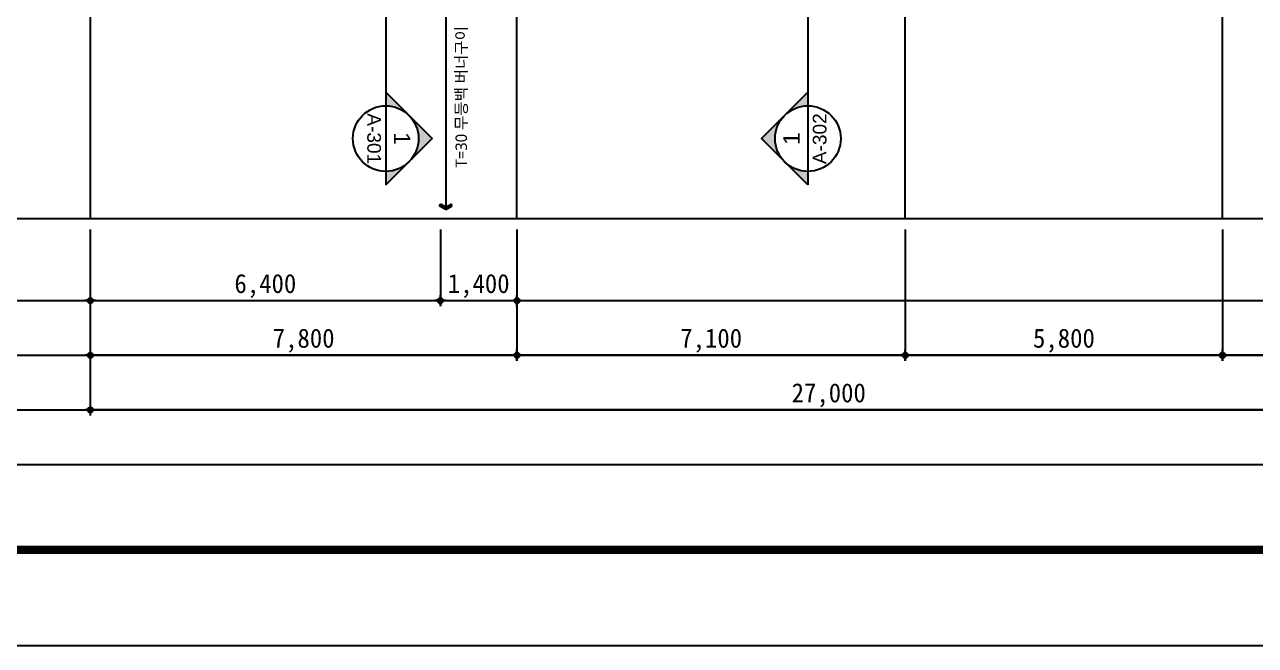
# Model space of a CAD drawing. Header units: millimetres. Extents: x 126000 to 189000, y 0 to 44550.
# Drawn here: x 140874 to 163375, y 0 to 11360 of the extents above; entities that cross this region are included whole.
import ezdxf
from ezdxf.enums import TextEntityAlignment as Align

# ---------------------------------------------------------------- set-up
doc = ezdxf.new("R2010")
doc.units = ezdxf.units.MM
doc.header["$LTSCALE"] = 100
doc.linetypes.add('CEN', pattern=[62, 60, -1, 0, -1])
for name, color, linetype in [('A-MARK', 3, 'Continuous'), ('CEN', 1, 'CEN'), ('DIM', 7, 'Continuous'), ('FOR', 4, 'Continuous'), ('SYM', 7, 'Continuous'), ('TEX', 3, 'Continuous'), ('TEXT', 3, 'Continuous')]:
    doc.layers.add(name, color=color, linetype=linetype)
doc.styles.get("Standard").update_dxf_attribs({"font": 'Arial.ttf'})
doc.styles.add('돋움', font='')
doc.styles.add('맑은고딕', font='')
doc.styles.get('돋움').set_extended_font_data('DotumChe')
doc.styles.get('맑은고딕').set_extended_font_data('Malgun Gothic')
doc.dimstyles.new('ISO-25', dxfattribs={"dimtxt": 2.5, "dimasz": 2.5, "dimexe": 1.25, "dimexo": 0.625, "dimtad": 1, "dimtxsty": 'Standard', "dimcen": 2.5, "dimadec": 0, "dimazin": 0, "dimtfac": 1, "dimtmove": 0, "dimatfit": 3, "dimfxl": 1, "dimarcsym": 0})

# ---------------------------------------------------------------- blocks, each defined once
blk = doc.blocks.new('Z_DOT')
at = {"layer": 'DIM', "color": 7}
for p, q in [((-1, 0), (1, 0)), ((0, -1), (0, 1))]:
    blk.add_line(p, q, dxfattribs=at)
for radius in [0.5, 0.25]:
    blk.add_circle((0, 0), radius, dxfattribs=at)
blk = doc.blocks.new('*D35')
at = {"layer": 'Defpoints', "color": 0, "transparency": 16777216}
for p in [(142075, 7809), (149875, 7809), (142075, 5309)]:
    blk.add_point(p, dxfattribs=at)
at = {"layer": 'DIM', "color": 6, "lineweight": -2, "transparency": 16777216}
for p, q in [((142075, 7609), (142075, 5309)), ((149875, 7609), (149875, 5309)), ((149775, 5309), (142175, 5309))]:
    blk.add_line(p, q, dxfattribs=at)
at = {"layer": 'DIM', "color": 6, "lineweight": -2, "transparency": 16777216, "xscale": 100, "yscale": 100, "zscale": 100, "rotation": 180}
blk.add_blockref('Z_DOT', (142075, 5309), dxfattribs=at)
at = {"layer": 'DIM', "color": 6, "lineweight": -2, "transparency": 16777216, "xscale": 100, "yscale": 100, "zscale": 100}
blk.add_blockref('Z_DOT', (149875, 5309), dxfattribs=at)
at = {"layer": 'DIM', "color": 0, "transparency": 16777216, "insert": (145975, 5577), "char_height": 350, "attachment_point": 5, "style": '돋움'}
blk.add_mtext('7,800', dxfattribs=at)
blk = doc.blocks.new('*D36')
at = {"layer": 'Defpoints', "color": 0, "transparency": 16777216}
for p in [(149875, 7809), (156975, 7809), (149875, 5309)]:
    blk.add_point(p, dxfattribs=at)
at = {"layer": 'DIM', "color": 6, "lineweight": -2, "transparency": 16777216}
for p, q in [((149875, 7609), (149875, 5309)), ((156975, 7609), (156975, 5309)), ((156875, 5309), (149975, 5309))]:
    blk.add_line(p, q, dxfattribs=at)
at = {"layer": 'DIM', "color": 6, "lineweight": -2, "transparency": 16777216, "xscale": 100, "yscale": 100, "zscale": 100, "rotation": 180}
blk.add_blockref('Z_DOT', (149875, 5309), dxfattribs=at)
at = {"layer": 'DIM', "color": 6, "lineweight": -2, "transparency": 16777216, "xscale": 100, "yscale": 100, "zscale": 100}
blk.add_blockref('Z_DOT', (156975, 5309), dxfattribs=at)
at = {"layer": 'DIM', "color": 0, "transparency": 16777216, "insert": (153425, 5577), "char_height": 350, "attachment_point": 5, "style": '돋움'}
blk.add_mtext('7,100', dxfattribs=at)
blk = doc.blocks.new('*D37')
at = {"layer": 'Defpoints', "color": 0, "transparency": 16777216}
for p in [(156975, 7809), (162775, 7809), (156975, 5309)]:
    blk.add_point(p, dxfattribs=at)
at = {"layer": 'DIM', "color": 6, "lineweight": -2, "transparency": 16777216}
for p, q in [((156975, 7609), (156975, 5309)), ((162775, 7609), (162775, 5309)), ((162675, 5309), (157075, 5309))]:
    blk.add_line(p, q, dxfattribs=at)
at = {"layer": 'DIM', "color": 6, "lineweight": -2, "transparency": 16777216, "xscale": 100, "yscale": 100, "zscale": 100, "rotation": 180}
blk.add_blockref('Z_DOT', (156975, 5309), dxfattribs=at)
at = {"layer": 'DIM', "color": 6, "lineweight": -2, "transparency": 16777216, "xscale": 100, "yscale": 100, "zscale": 100}
blk.add_blockref('Z_DOT', (162775, 5309), dxfattribs=at)
at = {"layer": 'DIM', "color": 0, "transparency": 16777216, "insert": (159875, 5577), "char_height": 350, "attachment_point": 5, "style": '돋움'}
blk.add_mtext('5,800', dxfattribs=at)
blk = doc.blocks.new('*D38')
at = {"layer": 'Defpoints', "color": 0, "transparency": 16777216}
for p in [(162775, 7809), (169075, 7809), (162775, 5309)]:
    blk.add_point(p, dxfattribs=at)
at = {"layer": 'DIM', "color": 6, "lineweight": -2, "transparency": 16777216}
for p, q in [((162775, 7609), (162775, 5309)), ((169075, 7609), (169075, 5309)), ((168975, 5309), (162875, 5309))]:
    blk.add_line(p, q, dxfattribs=at)
at = {"layer": 'DIM', "color": 6, "lineweight": -2, "transparency": 16777216, "xscale": 100, "yscale": 100, "zscale": 100, "rotation": 180}
blk.add_blockref('Z_DOT', (162775, 5309), dxfattribs=at)
at = {"layer": 'DIM', "color": 6, "lineweight": -2, "transparency": 16777216, "xscale": 100, "yscale": 100, "zscale": 100}
blk.add_blockref('Z_DOT', (169075, 5309), dxfattribs=at)
at = {"layer": 'DIM', "color": 0, "transparency": 16777216, "insert": (165925, 5577), "char_height": 350, "attachment_point": 5, "style": '돋움'}
blk.add_mtext('6,300', dxfattribs=at)
blk = doc.blocks.new('*D39')
at = {"layer": 'Defpoints', "color": 0, "transparency": 16777216}
for p in [(142075, 7809), (169075, 7809), (142075, 4309)]:
    blk.add_point(p, dxfattribs=at)
at = {"layer": 'DIM', "color": 6, "lineweight": -2, "transparency": 16777216}
for p, q in [((142075, 7609), (142075, 4309)), ((169075, 7609), (169075, 4309)), ((168975, 4309), (142175, 4309))]:
    blk.add_line(p, q, dxfattribs=at)
at = {"layer": 'DIM', "color": 6, "lineweight": -2, "transparency": 16777216, "xscale": 100, "yscale": 100, "zscale": 100, "rotation": 180}
blk.add_blockref('Z_DOT', (142075, 4309), dxfattribs=at)
at = {"layer": 'DIM', "color": 6, "lineweight": -2, "transparency": 16777216, "xscale": 100, "yscale": 100, "zscale": 100}
blk.add_blockref('Z_DOT', (169075, 4309), dxfattribs=at)
at = {"layer": 'DIM', "color": 0, "transparency": 16777216, "insert": (155575, 4577), "char_height": 350, "attachment_point": 5, "style": '돋움'}
blk.add_mtext('27,000', dxfattribs=at)
blk = doc.blocks.new('A$C0DB842BB')
at = {"layer": 'FOR', "color": 1}
blk.add_lwpolyline([(63000, 0), (63000, 44550), (0, 44550), (0, 0)], close=True, dxfattribs=at)
at = {"layer": 'FOR', "color": 7, "const_width": 150}
blk.add_lwpolyline([(61688, 43250), (2187, 43250), (2187, 1750), (61688, 1750)], close=True, dxfattribs=at)
blk = doc.blocks.new('도면0327-1$0$새로운 블럭$0$arrow1')
for p, q in [((0, 0), (0.286, 0.501)), ((0, 0), (0.286, -0.501)), ((0.165, 0), (0.41, 0.429)), ((0.165, 0), (0.41, -0.429)), ((0.286, 0.501), (0.41, 0.43)), ((0.286, -0.501), (0.41, -0.43))]:
    blk.add_line(p, q)
blk = doc.blocks.new('*D68')
at = {"layer": 'Defpoints', "color": 0, "transparency": 16777216}
for p in [(142075, 7809), (148475, 7809), (148475, 6309)]:
    blk.add_point(p, dxfattribs=at)
at = {"layer": 'DIM', "color": 6, "lineweight": -2, "transparency": 16777216}
for p, q in [((142075, 7609), (142075, 6309)), ((148475, 7609), (148475, 6309)), ((142175, 6309), (148375, 6309))]:
    blk.add_line(p, q, dxfattribs=at)
at = {"layer": 'DIM', "color": 6, "lineweight": -2, "transparency": 16777216, "xscale": 100, "yscale": 100, "zscale": 100, "rotation": 180}
blk.add_blockref('Z_DOT', (142075, 6309), dxfattribs=at)
at = {"layer": 'DIM', "color": 6, "lineweight": -2, "transparency": 16777216, "xscale": 100, "yscale": 100, "zscale": 100}
blk.add_blockref('Z_DOT', (148475, 6309), dxfattribs=at)
at = {"layer": 'DIM', "color": 0, "transparency": 16777216, "insert": (145275, 6577), "char_height": 350, "attachment_point": 5, "style": '돋움'}
blk.add_mtext('6,400', dxfattribs=at)
blk = doc.blocks.new('*D67')
at = {"layer": 'Defpoints', "color": 0, "transparency": 16777216}
for p in [(148475, 7809), (149875, 7809), (149875, 6309)]:
    blk.add_point(p, dxfattribs=at)
at = {"layer": 'DIM', "color": 6, "lineweight": -2, "transparency": 16777216}
for p, q in [((148475, 7609), (148475, 6309)), ((149875, 7609), (149875, 6309)), ((148575, 6309), (149775, 6309))]:
    blk.add_line(p, q, dxfattribs=at)
at = {"layer": 'DIM', "color": 6, "lineweight": -2, "transparency": 16777216, "xscale": 100, "yscale": 100, "zscale": 100, "rotation": 180}
blk.add_blockref('Z_DOT', (148475, 6309), dxfattribs=at)
at = {"layer": 'DIM', "color": 6, "lineweight": -2, "transparency": 16777216, "xscale": 100, "yscale": 100, "zscale": 100}
blk.add_blockref('Z_DOT', (149875, 6309), dxfattribs=at)
at = {"layer": 'DIM', "color": 0, "transparency": 16777216, "insert": (149175, 6577), "char_height": 350, "attachment_point": 5, "style": '돋움'}
blk.add_mtext('1,400', dxfattribs=at)

msp = doc.modelspace()

# ---------------------------------------------------------------- hatches: boundary and pattern name
at = {"layer": 'A-MARK'}
for points in [[(147900, 9698.9), (147475.7, 10123.1), (147475.7, 9874.6, -0.1989124)], [(154769, 9698.9), (155193.3, 10123.1), (155193.3, 9874.6, 0.1989124)], [(147900, 8850.4), (148324.3, 9274.6), (147900, 9698.9, -0.4142136)], [(154769, 8850.4), (154344.8, 9274.6), (154769, 9698.9, 0.4142136)], [(147900, 8850.4, -0.1989124), (147475.7, 8674.6), (147475.7, 8426.1)], [(154769, 8850.4, 0.1989124), (155193.3, 8674.6), (155193.3, 8426.1)]]:
    msp.add_hatch(color=256, dxfattribs=at).paths.add_polyline_path(points)

# ---------------------------------------------------------------- linework, layer by layer
for p, q in [((147475.7, 15309.1), (147475.7, 8426.1)), ((155193.3, 15309.1), (155193.3, 8426.1))]:
    msp.add_line(p, q, dxfattribs=at)
for points in [[(147475.7, 8426.1), (148324.3, 9274.6), (147475.7, 10123.1)], [(155193.3, 8426.1), (154344.8, 9274.6), (155193.3, 10123.1)]]:
    msp.add_lwpolyline(points, dxfattribs=at)
for centre in [(147475.7, 9274.6), (155193.3, 9274.6)]:
    msp.add_circle(centre, 600, dxfattribs=at)
at = {"layer": 'CEN'}
for p, q in [((142075.2, 7809.1), (142075.2, 36909.1)), ((149875.2, 7809.1), (149875.2, 36909.1)), ((156975.2, 7809.1), (156975.2, 36909.1)), ((162775.2, 7809.1), (162775.2, 36909.1))]:
    msp.add_line(p, q, dxfattribs=at)
at = {"layer": 'Defpoints', "color": 26}
for points in [[(178575.2, 41409.1), (132575.2, 41409.1), (132575.2, 3309.1), (178575.2, 3309.1)], [(177575.2, 40409.1), (133575.2, 40409.1), (133575.2, 4309.1), (177575.2, 4309.1)], [(176575.2, 39409.1), (134575.2, 39409.1), (134575.2, 5309.1), (176575.2, 5309.1)], [(175575.2, 38409.1), (135575.2, 38409.1), (135575.2, 6309.1), (175575.2, 6309.1)], [(171075.2, 36909.1), (140075.2, 36909.1), (140075.2, 7809.1), (171075.2, 7809.1)]]:
    msp.add_lwpolyline(points, close=True, dxfattribs=at)
at = {"layer": 'SYM', "color": 6}
msp.add_line((148575.2, 11729.1), (148575.2, 7979.1), dxfattribs=at)

# ---------------------------------------------------------------- block references
at = {"layer": 'SYM', "xscale": 231.4814814814816, "yscale": 231.4814814814816, "zscale": 231.4814814814816, "rotation": 90.00000000000001}
msp.add_blockref('도면0327-1$0$새로운 블럭$0$arrow1', (148575.2, 7979.1), dxfattribs=at)
at = {"layer": 'TEXT'}
msp.add_blockref('A$C0DB842BB', (126000, 0), dxfattribs=at)

# ---------------------------------------------------------------- texts
at = {"layer": 'A-MARK'}
for s, height, rotation, p in [('A-301', 250, 270, (147263.6, 9271.5)), ('A-302', 250, 90, (155408.9, 9271.5)), ('1', 300, 270, (147775, 9274.6)), ('1', 300, 90, (154892.9, 9274.6))]:
    msp.add_text(s, height=height, rotation=rotation, dxfattribs=at).set_placement(p, align=Align.MIDDLE_CENTER)
at = {"layer": 'TEX', "style": '맑은고딕'}
msp.add_text('T=30 무등백 버너구이', height=208.333, rotation=90, dxfattribs=at).set_placement((148959.7, 11332.7), align=Align.RIGHT)

# ---------------------------------------------------------------- dimensions: what is measured, and where the dimension line sits
at = {"layer": 'DIM'}
for base, p1, p2, picture, middle in [((142075.2, 5309.1), (149875.2, 7809.1), (142075.2, 7809.1), '*D35', (145975.2, 5577.5)), ((142075.2, 4309.1), (169075.2, 7809.1), (142075.2, 7809.1), '*D39', (155575.2, 4577.5)), ((149875.2, 5309.1), (156975.2, 7809.1), (149875.2, 7809.1), '*D36', (153425.2, 5577.5)), ((156975.2, 5309.1), (162775.2, 7809.1), (156975.2, 7809.1), '*D37', (159875.2, 5577.5)), ((162775.2, 5309.1), (169075.2, 7809.1), (162775.2, 7809.1), '*D38', (165925.2, 5577.5))]:
    dim = msp.add_linear_dim(base=base, p1=p1, p2=p2, angle=180, dimstyle='ISO-25', override={"dimscale": 100, "dimtxt": 3.5, "dimasz": 1, "dimexe": 0, "dimexo": 2, "dimgap": 0.6, "dimdec": 0, "dimlunit": 6, "dimtxsty": '돋움', "dimblk1": 'Z_DOT', "dimblk2": 'Z_DOT', "dimsah": 1, "dimclrd": 6, "dimclre": 6, "dimtix": 1}, dxfattribs=at)
    dim.commit()
    dim.dimension.update_dxf_attribs({"geometry": picture, "text_midpoint": middle})
for base, p1, p2, picture, middle in [((148475.2, 6309.1), (142075.2, 7809.1), (148475.2, 7809.1), '*D68', (145275.2, 6577.5)), ((149875.2, 6309.1), (148475.2, 7809.1), (149875.2, 7809.1), '*D67', (149175.2, 6577.5))]:
    dim = msp.add_linear_dim(base=base, p1=p1, p2=p2, dimstyle='ISO-25', override={"dimscale": 100, "dimtxt": 3.5, "dimasz": 1, "dimexe": 0, "dimexo": 2, "dimgap": 0.6, "dimdec": 0, "dimlunit": 6, "dimtxsty": '돋움', "dimblk1": 'Z_DOT', "dimblk2": 'Z_DOT', "dimsah": 1, "dimclrd": 6, "dimclre": 6, "dimtix": 1}, dxfattribs=at)
    dim.commit()
    dim.dimension.update_dxf_attribs({"geometry": picture, "text_midpoint": middle})

doc.saveas('drawing.dxf')
